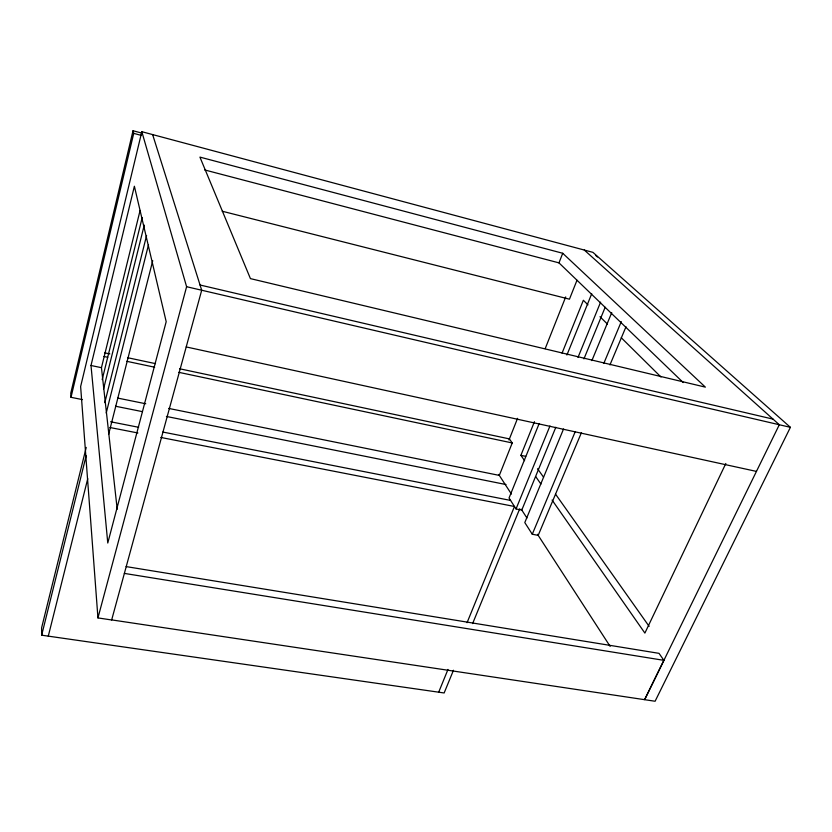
<?xml version="1.0" encoding="UTF-8"?>
<svg xmlns="http://www.w3.org/2000/svg" width="832" height="832" viewBox="0 0 832 832"><rect width="100%" height="100%" fill="white"/><g stroke="black" fill="none" stroke-linecap="round" stroke-linejoin="round"><path stroke-width="1.25" d="M141.814 133.089L133.026 130.749L70.762 393.224L71.001 397.311L82.451 399.61M71.001 397.311L133.723 133.37L133.026 130.749M111.654 619.892L655.096 701.251L790.4 427.326L592.935 252.356L141.825 131.695L80.631 386.547L97.947 617.916L111.654 619.975L201.698 290.233L152.63 134.586M91 365.498L134.378 186.243L166.192 321.693L107.775 543.026L91 365.498L101.452 367.682L117.208 509.246M101.452 367.682L140.098 210.423M102.19 379.6L142.21 217.568M86.226 447.418L41.6 627.879L41.673 635.19L444.142 692.973L453.471 670.249M41.673 635.19L86.164 455.759M103.553 389.002L144.248 225.118M104.811 402.646L146.588 235.508M48.287 636.137L87.755 478.681M106.226 413.026L148.522 244.722M108.597 434.46L152.734 260.697M97.947 617.916L186.607 286.718L141.825 131.695M683.228 382.554L558.979 262.87L562.723 253.271L199.919 157.102L250.432 278.616L705.37 387.13L562.723 253.271M508.997 439.962L517.577 418.319M545.21 348.608L565.708 296.92M179.598 368.763L509.413 438.901L512.231 442.946L499.314 475.394L168.657 408.408M576.992 280.249L569.452 299.187L222.227 211.234M524.597 460.668L520.884 455.343L534.446 421.689M562.047 353.163L583.357 300.269L587.974 304.845M539.188 423.509L509.038 498.014L516.038 508.934L521.789 510.058L555.828 427.263M566.914 355.025L591.718 293.738M438.693 692.193L447.99 669.427M467.054 622.7L514.467 506.48L160.805 437.445M516.038 508.934L549.962 425.984M577.99 357.448L600.6 302.151M472.607 623.605L519.709 508.799M583.95 358.873L605.166 307.289M563.545 429L524.794 522.579L532.272 534.238L538.19 535.361L581.35 432.848M591.864 360.63L611.738 312.645M532.272 534.238L575.286 431.517M603.793 363.428L621.296 321.62M609.95 364.905L626.007 326.758M725.826 463.497L644.883 633.09L552.074 500.042M126.1 566.592L659.017 653.349L663.894 660.338L644.654 699.629L779.314 424.746L584.293 250.047M124.342 573.404L663.894 660.338M109.918 427.513L137.904 432.973M110.594 421.772L138.622 427.284M162.822 432.047L510.578 500.417M115.523 406.234L142.23 411.601M166.4 416.447L506.012 484.546M117.78 398.102L145.766 403.77M520.884 455.343L525.71 456.352M103.927 356.47L107.723 357.282M126.745 361.306L154.648 367.214M178.734 372.32L512.231 442.946M104.759 352.841L109.834 353.922M127.598 357.698L155.501 363.636M186.212 346.934L756.465 471.411M186.607 286.718L790.4 427.326M200.054 285.012L773.032 419.12M204.63 169.926L558.979 262.87M133.723 133.37L141.242 135.377M595.681 255.424L597.438 256.974M599.997 316.722L607.391 324.033M621.254 337.73L660.993 377.021M537.555 468.738L543.546 477.204M555.526 494.125L649.126 626.35M535.735 476.632L540.935 484.078M498.722 474.479L511.42 494.062M521.29 509.288L526.937 517.993M537.514 534.321L610.147 646.391"/></g></svg>
